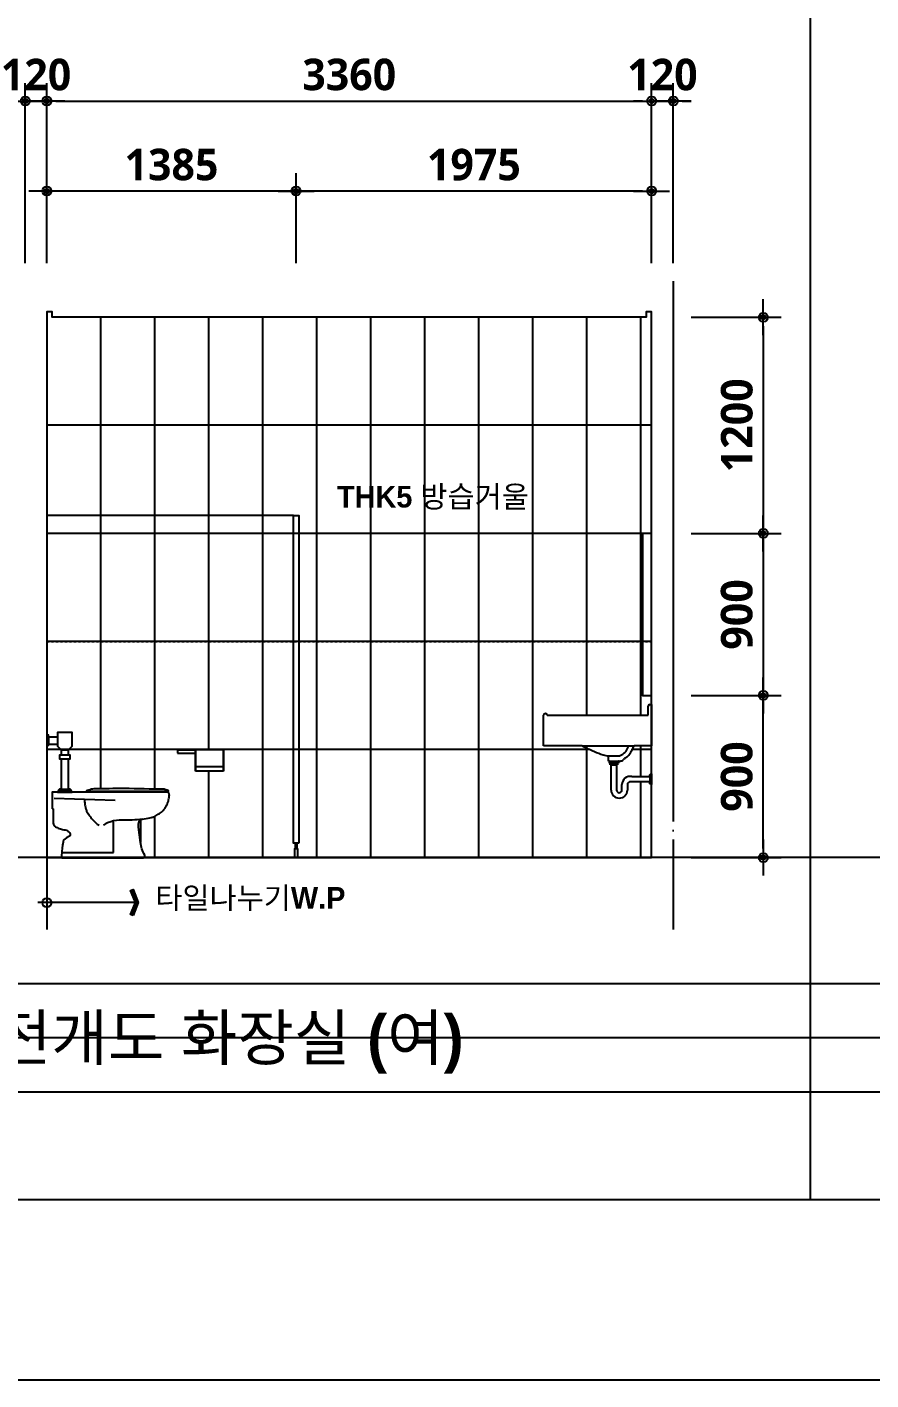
# Model space of a CAD drawing. Header units: millimetres. Extents: x 0 to 336000, y 0 to 30768.
# Drawn here: x 150780 to 155468, y 0 to 7511 of the extents above; entities that cross this region are included whole.
import ezdxf
from ezdxf.enums import TextEntityAlignment as Align

# ---------------------------------------------------------------- set-up
doc = ezdxf.new("R2010")
doc.units = ezdxf.units.MM
doc.header["$LTSCALE"] = 50
doc.linetypes.add('CEN', pattern=[62, 60, -1, 0, -1])
doc.linetypes.add('HID', pattern=[0.5, 0.25, -0.25])
doc.layers.get('Defpoints').update_dxf_attribs({"color": 153})
for name, color, linetype in [('A-ANNO-GRA1', 7, 'Continuous'), ('A-ANNO-LEAD', 4, 'Continuous'), ('A-ANNO-SYMB', 7, 'Continuous'), ('A-ANNO-TEXT1', 7, 'Continuous'), ('A-CEN', 1, 'CEN'), ('A-FLOR-TOIL-ELE2', 4, 'Continuous'), ('A-FLOR-TOIL-TILE', 8, 'Continuous'), ('A-ST-AXIS-DIM', 7, 'Continuous'), ('CEN', 1, 'Continuous'), ('ELE2', 3, 'Continuous'), ('HID', 7, 'HID'), ('TIL', 8, 'Continuous'), ('TO', 4, 'Continuous')]:
    doc.layers.add(name, color=color, linetype=linetype)
doc.layers.add('G(그리드1)', color=185, linetype='Continuous', plot=False)
doc.layers.add('G(그리드2)', color=235, linetype='Continuous', plot=False)
doc.styles.add('2020음성 1차', font='나눔고딕Bold.ttf')
doc.styles.add('SH_진천_나눔', font='')
doc.styles.get('SH_진천_나눔').set_extended_font_data('NanumGothic', bold=True)
doc.dimstyles.new('SHP 50', dxfattribs={"dimscale": 50, "dimtxt": 3.5, "dimasz": 1, "dimexe": 2, "dimexo": 2, "dimgap": 1, "dimtad": 1, "dimdec": 0, "dimzin": 0, "dimdsep": 46, "dimtxsty": 'SH_진천_나눔', "dimblk": 'DIMDOT', "dimcen": 0.09, "dimclrd": 256, "dimclre": 256, "dimclrt": 3, "dimadec": 0, "dimazin": 1, "dimtfac": 1, "dimtdec": 0, "dimtix": 1, "dimtmove": 2, "dimatfit": 0, "dimldrblk": 'DIMDOT', "dimfxl": 1, "dimtolj": 1, "dimtzin": 0, "dimlwd": -1, "dimlwe": -1, "dimarcsym": 0})

# ---------------------------------------------------------------- blocks, each defined once
blk = doc.blocks.new('DIMDOT')
at = {"color": 0}
blk.add_line((-2, 0), (2, 0), dxfattribs=at)
for radius in [0.5, 0.25]:
    blk.add_circle((0, 0), radius, dxfattribs=at)
blk = doc.blocks.new('*D21671')
at = {"layer": 'A-ST-AXIS-DIM'}
for p, q in [((150770, 6200), (150770, 7200)), ((150890, 6200), (150890, 7200)), ((150720, 7100), (150670, 7100)), ((150890, 7100), (150770, 7100)), ((150940, 7100), (150990, 7100))]:
    blk.add_line(p, q, dxfattribs=at)
at = {"layer": 'Defpoints', "color": 0}
for p in [(150770, 7100), (150770, 6100), (150890, 6100)]:
    blk.add_point(p, dxfattribs=at)
at = {"layer": 'A-ST-AXIS-DIM', "linetype": 'ByBlock', "xscale": 50, "yscale": 50, "zscale": 50}
blk.add_blockref('DIMDOT', (150770, 7100), dxfattribs=at)
at = {"layer": 'A-ST-AXIS-DIM', "linetype": 'ByBlock', "xscale": 50, "yscale": 50, "zscale": 50, "rotation": 180}
blk.add_blockref('DIMDOT', (150890, 7100), dxfattribs=at)
at = {"layer": 'A-ST-AXIS-DIM', "color": 3, "insert": (150830, 7246.2), "char_height": 175, "attachment_point": 5, "style": 'SH_진천_나눔'}
blk.add_mtext('\\A1;120', dxfattribs=at)
blk = doc.blocks.new('*D21672')
at = {"layer": 'A-ST-AXIS-DIM'}
for p, q in [((150890, 6200), (150890, 7200)), ((154250, 6200), (154250, 7200)), ((150940, 7100), (154200, 7100))]:
    blk.add_line(p, q, dxfattribs=at)
at = {"layer": 'Defpoints', "color": 0}
for p in [(154250, 7100), (150890, 6100), (154250, 6100)]:
    blk.add_point(p, dxfattribs=at)
at = {"layer": 'A-ST-AXIS-DIM', "linetype": 'ByBlock', "xscale": 50, "yscale": 50, "zscale": 50, "rotation": 180}
blk.add_blockref('DIMDOT', (150890, 7100), dxfattribs=at)
at = {"layer": 'A-ST-AXIS-DIM', "linetype": 'ByBlock', "xscale": 50, "yscale": 50, "zscale": 50}
blk.add_blockref('DIMDOT', (154250, 7100), dxfattribs=at)
at = {"layer": 'A-ST-AXIS-DIM', "color": 3, "insert": (152570, 7246.6), "char_height": 175, "attachment_point": 5, "style": 'SH_진천_나눔'}
blk.add_mtext('\\A1;3360', dxfattribs=at)
blk = doc.blocks.new('*D21673')
at = {"layer": 'A-ST-AXIS-DIM'}
for p, q in [((154250, 6200), (154250, 7200)), ((154370, 6200), (154370, 7200)), ((154200, 7100), (154150, 7100)), ((154250, 7100), (154370, 7100)), ((154420, 7100), (154470, 7100))]:
    blk.add_line(p, q, dxfattribs=at)
at = {"layer": 'Defpoints', "color": 0}
for p in [(154370, 7100), (154250, 6100), (154370, 6100)]:
    blk.add_point(p, dxfattribs=at)
at = {"layer": 'A-ST-AXIS-DIM', "linetype": 'ByBlock', "xscale": 50, "yscale": 50, "zscale": 50}
blk.add_blockref('DIMDOT', (154250, 7100), dxfattribs=at)
at = {"layer": 'A-ST-AXIS-DIM', "linetype": 'ByBlock', "xscale": 50, "yscale": 50, "zscale": 50, "rotation": 180}
blk.add_blockref('DIMDOT', (154370, 7100), dxfattribs=at)
at = {"layer": 'A-ST-AXIS-DIM', "color": 3, "insert": (154310, 7246.2), "char_height": 175, "attachment_point": 5, "style": 'SH_진천_나눔'}
blk.add_mtext('\\A1;120', dxfattribs=at)
blk = doc.blocks.new('*D21677')
at = {"layer": 'A-ST-AXIS-DIM'}
for p, q in [((154470, 3800), (154970, 3800)), ((154870, 2950), (154870, 3750)), ((154470, 2900), (154970, 2900))]:
    blk.add_line(p, q, dxfattribs=at)
at = {"layer": 'Defpoints', "color": 0}
for p in [(154370, 3800), (154870, 3800), (154370, 2900)]:
    blk.add_point(p, dxfattribs=at)
at = {"layer": 'A-ST-AXIS-DIM', "linetype": 'ByBlock', "xscale": 50, "yscale": 50, "zscale": 50}
for p, rotation in [((154870, 3800), 90), ((154870, 2900), 270)]:
    blk.add_blockref('DIMDOT', p, dxfattribs=dict(at, rotation=rotation))
at = {"layer": 'A-ST-AXIS-DIM', "color": 3, "insert": (154723.4, 3350), "char_height": 175, "attachment_point": 5, "rotation": 90, "style": 'SH_진천_나눔'}
blk.add_mtext('\\A1;900', dxfattribs=at)
blk = doc.blocks.new('*D21678')
at = {"layer": 'A-ST-AXIS-DIM'}
for p, q in [((154470, 5900), (154970, 5900)), ((154870, 5850), (154870, 4750)), ((154470, 4700), (154970, 4700))]:
    blk.add_line(p, q, dxfattribs=at)
at = {"layer": 'Defpoints', "color": 0}
for p in [(154370, 5900), (154370, 4700), (154870, 4700)]:
    blk.add_point(p, dxfattribs=at)
at = {"layer": 'A-ST-AXIS-DIM', "linetype": 'ByBlock', "xscale": 50, "yscale": 50, "zscale": 50}
for p, rotation in [((154870, 5900), 90), ((154870, 4700), 270)]:
    blk.add_blockref('DIMDOT', p, dxfattribs=dict(at, rotation=rotation))
at = {"layer": 'A-ST-AXIS-DIM', "color": 3, "insert": (154723.8, 5300), "char_height": 175, "attachment_point": 5, "rotation": 90, "style": 'SH_진천_나눔'}
blk.add_mtext('\\A1;1200', dxfattribs=at)
blk = doc.blocks.new('*D21679')
at = {"layer": 'A-ST-AXIS-DIM'}
for p, q in [((150890, 6200), (150890, 6700)), ((152275, 6200), (152275, 6700)), ((152225, 6600), (150940, 6600))]:
    blk.add_line(p, q, dxfattribs=at)
at = {"layer": 'Defpoints', "color": 0}
for p in [(150890, 6600), (150890, 6100), (152275, 6100)]:
    blk.add_point(p, dxfattribs=at)
at = {"layer": 'A-ST-AXIS-DIM', "linetype": 'ByBlock', "xscale": 50, "yscale": 50, "zscale": 50, "rotation": 180}
blk.add_blockref('DIMDOT', (150890, 6600), dxfattribs=at)
at = {"layer": 'A-ST-AXIS-DIM', "linetype": 'ByBlock', "xscale": 50, "yscale": 50, "zscale": 50}
blk.add_blockref('DIMDOT', (152275, 6600), dxfattribs=at)
at = {"layer": 'A-ST-AXIS-DIM', "color": 3, "insert": (151582.5, 6746.6), "char_height": 175, "attachment_point": 5, "style": 'SH_진천_나눔'}
blk.add_mtext('\\A1;1385', dxfattribs=at)
blk = doc.blocks.new('*D21680')
at = {"layer": 'A-ST-AXIS-DIM'}
for p, q in [((152275, 6200), (152275, 6700)), ((154250, 6200), (154250, 6700)), ((154200, 6600), (152325, 6600))]:
    blk.add_line(p, q, dxfattribs=at)
at = {"layer": 'Defpoints', "color": 0}
for p in [(152275, 6600), (152275, 6100), (154250, 6100)]:
    blk.add_point(p, dxfattribs=at)
at = {"layer": 'A-ST-AXIS-DIM', "linetype": 'ByBlock', "xscale": 50, "yscale": 50, "zscale": 50, "rotation": 180}
blk.add_blockref('DIMDOT', (152275, 6600), dxfattribs=at)
at = {"layer": 'A-ST-AXIS-DIM', "linetype": 'ByBlock', "xscale": 50, "yscale": 50, "zscale": 50}
blk.add_blockref('DIMDOT', (154250, 6600), dxfattribs=at)
at = {"layer": 'A-ST-AXIS-DIM', "color": 3, "insert": (153262.5, 6746.6), "char_height": 175, "attachment_point": 5, "style": 'SH_진천_나눔'}
blk.add_mtext('\\A1;1975', dxfattribs=at)
blk = doc.blocks.new('ARROWX')
blk.add_lwpolyline([(-0.2, -0.5), (-0.293, -0.463), (-0.108, 0), (-0.293, 0.463), (-0.2, 0.5), (0, 0)], close=True)
for points in [[(-0.2, 0.5), (-0.293, 0.463), (0, 0), (-0.108, 0)], [(0, 0), (-0.108, 0), (-0.2, -0.5), (-0.293, -0.463)]]:
    blk.add_solid(points)
blk = doc.blocks.new('_CIDOTB')
at = {"color": 0, "linetype": 'ByBlock'}
blk.add_line((2, 0), (-1, 0), dxfattribs=at)
blk.add_circle((0, 0), 0.5, dxfattribs=at)
blk = doc.blocks.new('*D21681')
at = {"layer": 'A-ST-AXIS-DIM'}
for p, q in [((154470, 4700), (154970, 4700)), ((154870, 4650), (154870, 3850)), ((154470, 3800), (154970, 3800))]:
    blk.add_line(p, q, dxfattribs=at)
at = {"layer": 'Defpoints', "color": 0}
for p in [(154370, 4700), (154370, 3800), (154870, 3800)]:
    blk.add_point(p, dxfattribs=at)
at = {"layer": 'A-ST-AXIS-DIM', "linetype": 'ByBlock', "xscale": 50, "yscale": 50, "zscale": 50}
for p, rotation in [((154870, 4700), 90), ((154870, 3800), 270)]:
    blk.add_blockref('DIMDOT', p, dxfattribs=dict(at, rotation=rotation))
at = {"layer": 'A-ST-AXIS-DIM', "color": 3, "insert": (154723.4, 4250), "char_height": 175, "attachment_point": 5, "rotation": 90, "style": 'SH_진천_나눔'}
blk.add_mtext('\\A1;900', dxfattribs=at)

msp = doc.modelspace()

# ---------------------------------------------------------------- linework, layer by layer
at = {"layer": 'A-ANNO-GRA1'}
msp.add_line((161900, 2200), (127625.2, 2200), dxfattribs=at)
msp.add_lwpolyline([(127625.2, 27100), (127625.2, 1600), (161900, 1600), (161900, 27100)], close=True, dxfattribs=at)
at = {"layer": 'A-ANNO-LEAD'}
msp.add_lwpolyline([(154222.6, 4471.6, 0, 40, 0), (154155.8, 4571.2, 0, 0, 0), (153933.8, 4902.2, 0, 0, 0), (153683.8, 4902.2, 0, 0, 0)], format="xyseb", dxfattribs=at)
at = {"layer": 'A-ANNO-SYMB'}
msp.add_line((151376.1, 2650), (150990, 2650), dxfattribs=at)
at = {"layer": 'A-CEN'}
msp.add_line((154370, 6100), (154370, 2500), dxfattribs=at)
at = {"layer": 'A-FLOR-TOIL-ELE2'}
for p, q in [((150900, 3569.1), (150900, 3529.1)), ((150950, 3569.1), (150950, 3529.1)), ((150970, 3499.1), (151010, 3499.1)), ((151010, 3469.1), (150970, 3469.1)), ((151615, 3499.1), (151615, 3479.1)), ((151615, 3499.1), (151715, 3499.1)), ((151615, 3479.1), (151715, 3479.1)), ((151871, 3499.1), (151715, 3499.1)), ((151715, 3499.1), (151715, 3449.1)), ((151715, 3499.1), (151715, 3379.1)), ((151715, 3379.1), (151715, 3499.1)), ((151871, 3499.1), (151871, 3379.1)), ((151871, 3379.1), (151871, 3499.1)), ((150970, 3449.1), (151010, 3449.1)), ((151871, 3404.1), (151715, 3404.1)), ((151871, 3399.1), (151871, 3379.1)), ((151871, 3379.1), (151715, 3379.1)), ((150960, 3274.1), (151020, 3274.1)), ((150970, 3279.1), (151010, 3279.1)), ((150930, 3229.1), (151270, 3219.1)), ((151260, 2929.1), (151260, 3099.1)), ((151410, 3109.8), (151410, 2984.1)), ((150975, 2929.1), (151260, 2929.1))]:
    msp.add_line(p, q, dxfattribs=at)
for points in [[(152290, 2980), (152260, 2980), (152260, 4800), (152290, 4800)], [(152270, 2950), (152280, 2950), (152280, 2980), (152270, 2980)]]:
    msp.add_lwpolyline(points, close=True, dxfattribs=at)
for points in [[(150975, 2899.1), (151425, 2899.1, 0.576682), (151433.5, 2913.8, -0.099938), (151410, 2984.1), (151400, 3069.1, -0.016465), (151399.7, 3078.8, -0.015475), (151400, 3089.1, -0.065056), (151401.1, 3094.6, -0.034713), (151405, 3104.1, -0.131309), (151409.9, 3109.7, -0.088477), (151420, 3114.1, 0.00553), (151462.8, 3121.4, 0.019167), (151475, 3124.1, 0.05183), (151491.2, 3130.2, 0.032539), (151515, 3144.1, 0.047947), (151536.9, 3162.2, 0.063625), (151550, 3179.1, 0.031597), (151559.4, 3197.8, 0.038378), (151565, 3214.1, 0.013516), (151568.1, 3227.7, 0.016321), (151570, 3239.1, 0.033041), (151570.6, 3247.6, 0.042656), (151570, 3254.1, 0.154941), (151566.1, 3261.6, 0.198912), (151560, 3264.1), (151305, 3264.1), (151030, 3264.1), (151025, 3274.1), (151020, 3274.1), (151020, 3279.1), (151010, 3279.1), (151010, 3449.1), (151020, 3449.1), (151020, 3469.1), (151010, 3469.1), (151010, 3499.1), (151030, 3519.1), (151030, 3594.1), (150950, 3594.1), (150950, 3569.1), (150900, 3569.1), (150900, 3579.1), (150890, 3584.1)], [(150890, 3514.1), (150900, 3524.1), (150900, 3529.1), (150950, 3529.1), (150950, 3519.1), (150970, 3499.1), (150970, 3469.1), (150960, 3469.1), (150960, 3449.1), (150970, 3449.1), (150970, 3279.1), (150960, 3279.1), (150960, 3274.1), (150955, 3274.1), (150950, 3264.1), (150920, 3264.1), (150920, 3204.1), (150920, 3174.1, 0.414214), (150922.5, 3171.6, -0.414214), (150925, 3169.1), (150925, 3134.1), (150925, 3099.1, 0.095415), (150927.7, 3084.9, 0.106195), (150935, 3074.1, 0.076007), (150942.4, 3068.9, 0.028016), (150965, 3059.1, 0.076076), (150991.2, 3053.8, -0.14076), (151005, 3049.1, -0.044565), (151009.9, 3045.1, -0.036062), (151015, 3039.1, -0.04442), (151018.9, 3032.8, -0.088572), (151020, 3029.1, -0.144476), (151019, 3023.7, -0.13052), (151015, 3019.1), (151000, 3009.1), (150985, 2999.1, 0.166782), (150983.5, 2997.2, 0.029703), (150980, 2984.1, 0.01527), (150978.7, 2976.9, 0.003974), (150975, 2949.1, 0.031511), (150972, 2902.1, 0.414214), (150975, 2899.1)], [(151100, 3224.1, -0.010557), (151099.8, 3214.3, -0.020332), (151100, 3209.1, -0.015146), (151102.4, 3187.4, -0.024581), (151105, 3174.1, -0.055919), (151111.1, 3157.6, -0.035921), (151125, 3134.1, -0.027897), (151137.9, 3117.6, -0.018177), (151160, 3094.1, -0.033954), (151166.2, 3088.8, -0.016644), (151180, 3079.1)], [(151420, 3114.1, -0.049737), (151308.5, 3107.6, 0.087194), (151245, 3099.1, 0.018417), (151233.3, 3095, 0.015676), (151220, 3089.1, 0.036215), (151214.3, 3085.9, 0.020788), (151205, 3079.1)]]:
    msp.add_lwpolyline(points, format="xyb", dxfattribs=at)
msp.add_lwpolyline([(150950, 3264.1), (151030, 3264.1)], dxfattribs=at)
for points in [[(151110, 3269.1), (151345, 3269.1), (151565, 3269.1, -0.668179), (151565.2, 3269.7, -0.041616), (151560, 3274.1, -0.145358), (151541.8, 3280.4, -0.012317), (151320, 3284.1, -0.00485), (151151.4, 3281.2, -0.049532), (151135, 3279.1, -0.0389), (151109.6, 3271.2, -0.825793)], [(152275, 2900), (152285, 2900), (152285, 2945, 0.414214), (152280, 2950), (152270, 2950, 0.414214), (152265, 2945), (152265, 2900)]]:
    msp.add_lwpolyline(points, format="xyb", close=True, dxfattribs=at)
at = {"layer": 'A-FLOR-TOIL-TILE'}
for p, q in [((151190, 3281.6), (151190, 5900)), ((151490, 3280.3), (151490, 5900)), ((151790, 3499.1), (151790, 5900)), ((152090, 2900), (152090, 5900)), ((152390, 2900), (152390, 5900)), ((152690, 2900), (152690, 5900)), ((152990, 2900), (152990, 5900)), ((153290, 2900), (153290, 5900)), ((153590, 2900), (153590, 5900)), ((153890, 3690), (153890, 5900)), ((154190, 3690), (154190, 5900)), ((154250, 5300), (150890, 5300)), ((154250, 4700), (150890, 4700)), ((154250, 4100), (150890, 4100)), ((153906.6, 3500), (150890, 3500)), ((153890, 2900), (153890, 3520)), ((154250, 3500), (154142.7, 3500)), ((154190, 3350), (154190, 3520)), ((151790, 2900), (151790, 3379.1)), ((154190, 2900), (154190, 3320)), ((151490, 3264.1), (151490, 3269.1)), ((151490, 2900), (151490, 3129.6))]:
    msp.add_line(p, q, dxfattribs=at)
at = {"layer": 'CEN'}
msp.add_line((150890, 2900), (150890, 2500), dxfattribs=at)
at = {"layer": 'Defpoints'}
for points in [[(168000, 0), (168000, 29700), (126000, 29700), (126000, 0)], [(127025.2, 28700), (162500, 28700), (162500, 1000), (127025.2, 1000)]]:
    msp.add_lwpolyline(points, close=True, dxfattribs=at)
at = {"layer": 'ELE2'}
msp.add_lwpolyline([(154250, 5900), (154250, 5930), (154220, 5930), (154220, 5900), (150920, 5900), (150920, 5930), (150890, 5930), (150890, 5900), (150890, 2900), (154250, 2900)], close=True, dxfattribs=at)
at = {"layer": 'G(그리드1)'}
msp.add_line((162500, 2900), (127025.2, 2900), dxfattribs=at)
at = {"layer": 'G(그리드2)'}
for p, q in [((155131.3, 27100), (155131.3, 1000)), ((162500, 1900), (127025.2, 1900))]:
    msp.add_line(p, q, dxfattribs=at)
at = {"layer": 'HID', "ltscale": 1000}
msp.add_line((152260, 4800), (150890, 4800), dxfattribs=at)
at = {"layer": 'HID'}
msp.add_line((150890, 4100), (154250, 4100), dxfattribs=at)
at = {"layer": 'TIL'}
msp.add_line((154250, 4100), (154250, 4100), dxfattribs=at)
msp.add_line((154250, 4100), (154250, 4100), dxfattribs=at)
at = {"layer": 'TO'}
for p, q in [((154250, 4100), (154250, 4100)), ((153650, 3520), (153650, 3690)), ((153670, 3690), (154230, 3690)), ((154230, 3690), (154230, 3740)), ((154240, 3750), (154250, 3750)), ((154250, 3750), (154250, 3520)), ((153864.3, 3520), (153650, 3520)), ((153864.3, 3520), (154152.3, 3520)), ((154010, 3445), (154010, 3465)), ((154250, 3520), (154152.3, 3520)), ((154010, 3435), (154010, 3445)), ((154015, 3435), (154010, 3435)), ((154015, 3425), (154015, 3435)), ((154020, 3425), (154015, 3425)), ((154020, 3425), (154060, 3425)), ((154020, 3415), (154020, 3425)), ((154025, 3415), (154020, 3415)), ((154025, 3275), (154025, 3415)), ((154025, 3415), (154055, 3415)), ((154055, 3415), (154055, 3275)), ((154060, 3415), (154055, 3415)), ((154065, 3425), (154060, 3425)), ((154060, 3425), (154060, 3415)), ((154070, 3435), (154065, 3435)), ((154065, 3435), (154065, 3425)), ((154085, 3275), (154085, 3305)), ((154115, 3305), (154115, 3275)), ((154240, 3320), (154135, 3320)), ((154140, 3350), (154240, 3350)), ((154240, 3360), (154250, 3365)), ((154240, 3350), (154240, 3360)), ((154240, 3350), (154240, 3320)), ((154240, 3310), (154240, 3320)), ((154250, 3305), (154240, 3310)), ((154250, 3365), (154250, 3305))]:
    msp.add_line(p, q, dxfattribs=at)
msp.add_lwpolyline([(154200, 4700), (154200, 3800), (154250, 3800), (154250, 4700)], close=True, dxfattribs=at)
for points in [[(154010, 3465), (154040, 3465), (154070, 3465, 0.116434), (154075.9, 3466.4, 0.042505), (154090, 3475, 0.037976), (154104.7, 3487.6, 0.080612), (154110, 3495), (154122.5, 3520)], [(154015, 3435), (154040, 3435), (154065, 3435, 0.009147)]]:
    msp.add_lwpolyline(points, format="xyb", dxfattribs=at)
for centre, radius, start, end in [((153660, 3690), 10, 0, 180), ((154240, 3740), 10, 90, 180), ((154805.9, 5443.5), 2141.7, 243.91644, 244.53166), ((154335.5, 4455.8), 1047.6, 244.53166, 250.20112), ((154010, 3551.7), 86.7, 250.20112, 270), ((154157.6, 3383.5), 88, 121.52195, 130.85621), ((154085.9, 3500.2), 49, 301.52195, 314.04273), ((154070.7, 3516), 70.9, 314.04273, 323.1301), ((154041.4, 3537.9), 107.5, 323.1301, 330.50655), ((154004.4, 3558.9), 150, 330.50655, 333.43495), ((152610, 4256.1), 1709, 333.43495, 334.3025), ((154024.1, 3575.6), 139.7, 334.3025, 336.55804), ((153963.3, 3939.5), 515.7, 281.94026, 284.03624), ((154087.3, 3443.7), 4.63, 284.03624, 306.28788), ((154076.7, 3458.2), 22.6, 306.28788, 321.01002), ((154130.9, 3414.2), 47.3, 130.85621, 141.01002), ((154130.9, 3305), 45.9, 78.57881, 180), ((154130.6, 3305), 15.6, 73.7398, 180), ((154070, 3275), 45, 180, 0), ((154070, 3275), 15, 180, 0)]:
    msp.add_arc(centre, radius, start, end, dxfattribs=at)

# ---------------------------------------------------------------- block references
at = {"layer": 'A-ANNO-SYMB'}
for name, p, xscale, yscale, zscale in [('ARROWX', (151397.7, 2650), 144, 144, 144), ('_CIDOTB', (150890, 2650), 50, 50, 50)]:
    msp.add_blockref(name, p, dxfattribs=dict(at, xscale=xscale, yscale=yscale, zscale=zscale))

# ---------------------------------------------------------------- texts
at = {"layer": 'A-ANNO-TEXT1', "style": '2020음성 1차'}
msp.add_text('THK5 방습거울', height=120, dxfattribs=at).set_placement((152501.6, 4843.6))
for s, height, p in [('타일나누기W.P', 120, (151492.9, 2676.4)), ('"G" 전개도 화장실 (여)', 250, (149931.3, 1900))]:
    msp.add_text(s, height=height, dxfattribs=at).set_placement(p, align=Align.MIDDLE_LEFT)

# ---------------------------------------------------------------- dimensions: what is measured, and where the dimension line sits
at = {"layer": 'A-ST-AXIS-DIM'}
for base, p1, p2, picture, middle in [((150770, 7100), (150890, 6100), (150770, 6100), '*D21671', (150830, 7246.2)), ((150890, 6600), (152275, 6100), (150890, 6100), '*D21679', (151582.5, 6746.6)), ((152275, 6600), (154250, 6100), (152275, 6100), '*D21680', (153262.5, 6746.6))]:
    dim = msp.add_linear_dim(base=base, p1=p1, p2=p2, dimstyle='SHP 50', override={"dimtxsty": 'SH_진천_나눔', "dimldrblk": 'DIMDOT'}, dxfattribs=at)
    dim.commit()
    dim.dimension.update_dxf_attribs({"geometry": picture, "text_midpoint": middle})
for base, p1, p2, angle, picture, middle in [((154250, 7100), (150890, 6100), (154250, 6100), 180, '*D21672', (152570, 7246.6)), ((154370, 7100), (154250, 6100), (154370, 6100), 180, '*D21673', (154310, 7246.2)), ((154870, 4700), (154370, 5900), (154370, 4700), 270, '*D21678', (154723.8, 5300)), ((154870, 3800), (154370, 4700), (154370, 3800), 270, '*D21681', (154723.4, 4250)), ((154870, 3800), (154370, 2900), (154370, 3800), 90, '*D21677', (154723.4, 3350))]:
    dim = msp.add_linear_dim(base=base, p1=p1, p2=p2, angle=angle, dimstyle='SHP 50', override={"dimtxsty": 'SH_진천_나눔', "dimldrblk": 'DIMDOT'}, dxfattribs=at)
    dim.commit()
    dim.dimension.update_dxf_attribs({"geometry": picture, "text_midpoint": middle})

doc.saveas('drawing.dxf')
